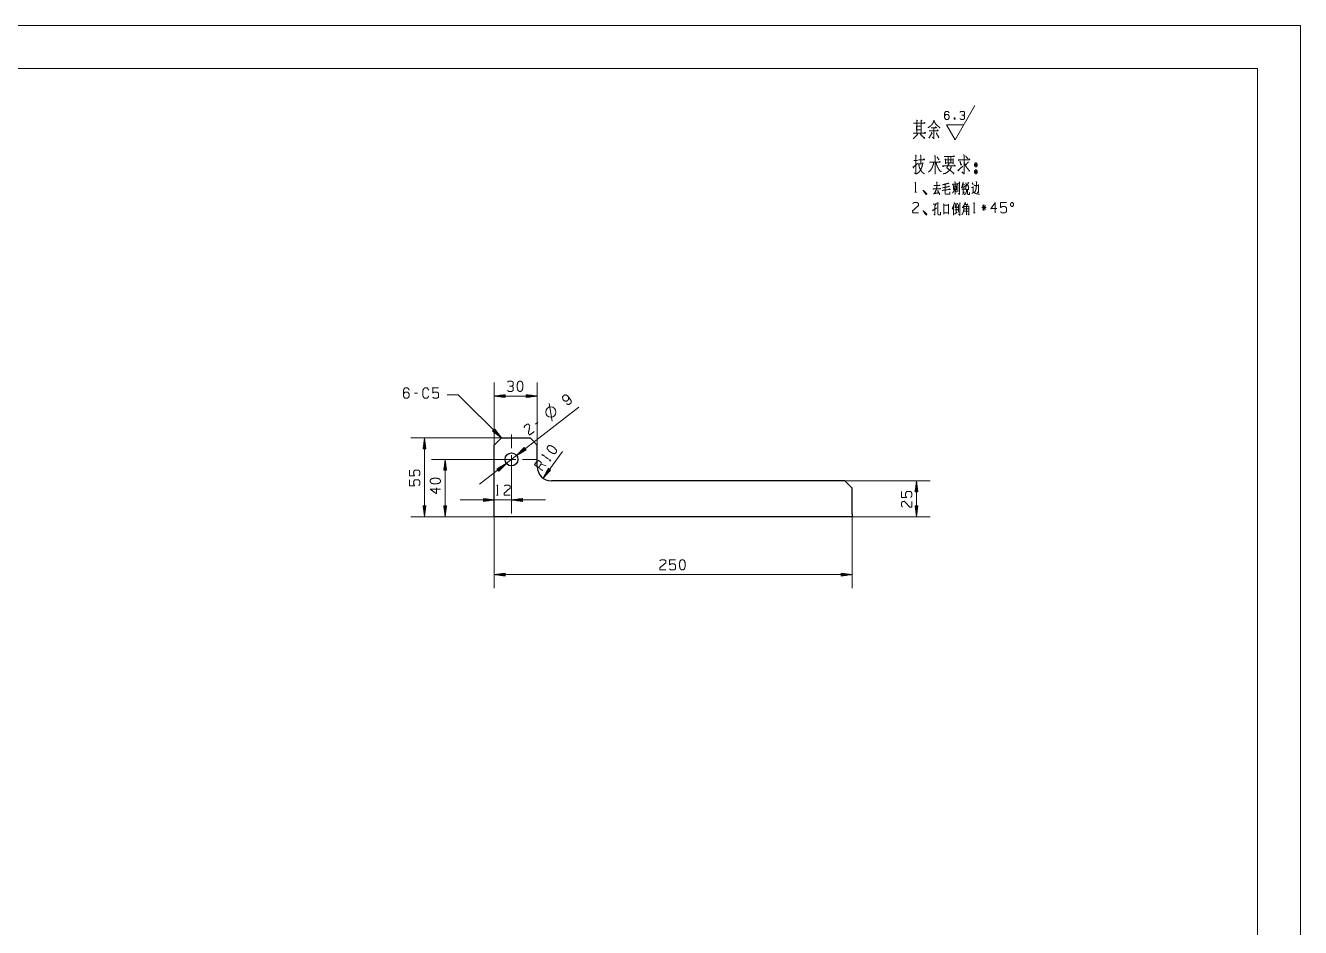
# Model space of a CAD drawing. Header units: millimetres. Extents: x 0 to 594, y 0 to 420.
# Drawn here: x 297 to 594, y 210 to 420 of the extents above; entities that cross this region are included whole.
import ezdxf

# ---------------------------------------------------------------- set-up
doc = ezdxf.new("R2010")
doc.units = ezdxf.units.MM
doc.layers.add('101', color=7, linetype='Continuous', true_color=0xffffff)

msp = doc.modelspace()

# ---------------------------------------------------------------- linework, layer by layer
at = {"layer": '101', "color": 133, "linetype": 'Continuous', "lineweight": 18}
for p, q in [((594, 420), (0, 420)), ((594, 0), (594, 420)), ((584, 410), (25, 410)), ((584, 10), (584, 410))]:
    msp.add_line(p, q, dxfattribs=at)
at = {"layer": '101', "color": 43, "linetype": 'Continuous', "lineweight": 18}
for p, q in [((513.54, 393.41), (518.16, 401.41)), ((513.36, 398.5), (513.49, 398.16)), ((511.52, 396.91), (515.56, 396.91)), ((513.54, 393.41), (511.52, 396.91))]:
    msp.add_line(p, q, dxfattribs=at)
at = {"layer": '101', "color": 72, "linetype": 'Continuous', "lineweight": 18}
for p, q in [((503.92, 388.61), (504.82, 388.61)), ((504.82, 387.82), (505.96, 387.82)), ((514.16, 383.27), (514.3, 383.12)), ((514.21, 383.17), (514.21, 381.3)), ((514.49, 383.62), (514.63, 383.47)), ((517.52, 383.4), (517.74, 383)), ((504.13, 381.17), (504.56, 381.17)), ((513.2, 382.57), (513.87, 382.6)), ((513.55, 381.95), (513.87, 381.17)), ((517.38, 382.32), (517.7, 382.32)), ((513.2, 378.01), (513.2, 375.83)), ((513.77, 377.63), (513.77, 376.36)), ((513.89, 378.06), (514.07, 377.56)), ((514.53, 378.73), (514.77, 378.66)), ((515.64, 377.33), (516.73, 377.33)), ((515.74, 378.31), (516.43, 378.31)), ((516.52, 378.51), (516.18, 378.03)), ((520.77, 377.61), (519.77, 377.61)), ((520.6, 378.08), (519.94, 377.13)), ((519.94, 378.08), (520.61, 377.13)), ((520.26, 376.88), (520.26, 378.31)), ((513.4, 376.11), (514.05, 376.53)), ((515.6, 376.78), (516.72, 376.78)), ((517.79, 376.41), (518.21, 376.41)), ((388.32, 334.43), (387.65, 334.43)), ((419.68, 327.91), (419.02, 332.02)), ((416.31, 327.62), (415.78, 327.21)), ((418.28, 317.45), (417.11, 317.89)), ((419.1, 318.57), (419.36, 318.91)), ((406.72, 310.63), (407.14, 310.63))]:
    msp.add_line(p, q, dxfattribs=at)
at = {"layer": '101', "color": 22, "linetype": 'Continuous', "lineweight": 18}
for p, q in [((406.2, 322.31), (406.2, 336.9)), ((416.2, 322.31), (416.2, 336.9)), ((397.78, 334.04), (395.24, 334.04)), ((397.78, 334.04), (407.86, 323.97)), ((408.74, 334.05), (406.2, 333.72)), ((406.2, 333.72), (408.74, 333.39)), ((416.2, 333.72), (406.2, 333.72)), ((408.74, 333.75), (406.39, 333.75)), ((408.74, 333.7), (406.39, 333.7)), ((408.74, 333.8), (406.78, 333.8)), ((408.74, 333.64), (406.78, 333.64)), ((408.74, 333.85), (407.17, 333.85)), ((408.74, 333.59), (407.17, 333.59)), ((408.74, 333.9), (407.55, 333.9)), ((408.74, 333.54), (407.55, 333.54)), ((408.74, 333.95), (407.94, 333.95)), ((408.74, 333.49), (407.94, 333.49)), ((408.74, 334), (408.32, 334)), ((408.74, 333.44), (408.32, 333.44)), ((408.74, 334.05), (408.71, 334.05)), ((408.74, 334.05), (408.71, 334.05)), ((408.74, 333.39), (408.71, 333.39)), ((408.74, 333.39), (408.71, 333.39)), ((408.74, 333.39), (408.74, 334.05)), ((413.66, 334.05), (413.66, 333.39)), ((413.66, 334.05), (413.69, 334.05)), ((416.2, 333.72), (413.66, 334.05)), ((413.66, 334.05), (413.69, 334.05)), ((413.66, 334), (414.08, 334)), ((413.66, 333.95), (414.47, 333.95)), ((413.66, 333.9), (414.85, 333.9)), ((413.66, 333.85), (415.24, 333.85)), ((413.66, 333.8), (415.62, 333.8)), ((413.66, 333.75), (416.01, 333.75)), ((413.66, 333.39), (416.2, 333.72)), ((413.66, 333.7), (416.01, 333.7)), ((413.66, 333.64), (415.62, 333.64)), ((413.66, 333.59), (415.24, 333.59)), ((413.66, 333.54), (414.85, 333.54)), ((413.66, 333.49), (414.47, 333.49)), ((413.66, 333.44), (414.08, 333.44)), ((413.66, 333.39), (413.69, 333.39)), ((413.66, 333.39), (413.69, 333.39)), ((402.75, 313.19), (425.88, 331.14)), ((407.87, 323.98), (386.76, 323.98)), ((389.93, 323.98), (389.6, 321.44)), ((389.91, 321.44), (389.91, 323.79)), ((390.27, 321.44), (389.93, 323.98)), ((389.93, 305.64), (389.93, 323.98)), ((389.96, 321.44), (389.96, 323.79)), ((406.3, 326), (405.82, 325.52)), ((405.82, 325.52), (407.86, 323.97)), ((405.83, 325.53), (405.85, 325.51)), ((405.83, 325.53), (405.85, 325.51)), ((405.86, 325.56), (406.16, 325.27)), ((405.9, 325.6), (406.47, 325.03)), ((405.93, 325.64), (406.77, 324.79)), ((405.97, 325.67), (407.08, 324.56)), ((406.01, 325.71), (407.39, 324.32)), ((406.04, 325.74), (407.7, 324.08)), ((406.08, 325.78), (407.74, 324.12)), ((406.11, 325.82), (407.5, 324.43)), ((406.15, 325.85), (407.26, 324.74)), ((406.19, 325.89), (407.03, 325.05)), ((406.22, 325.92), (406.79, 325.35)), ((406.26, 325.96), (406.55, 325.66)), ((406.29, 325.99), (406.32, 325.97)), ((406.29, 325.99), (406.32, 325.97)), ((407.86, 323.97), (406.3, 326)), ((389.6, 321.44), (389.6, 321.47)), ((389.6, 321.44), (389.6, 321.47)), ((389.6, 321.44), (390.27, 321.44)), ((389.66, 321.44), (389.66, 321.86)), ((389.71, 321.44), (389.71, 322.24)), ((389.76, 321.44), (389.76, 322.63)), ((389.81, 321.44), (389.81, 323.01)), ((389.86, 321.44), (389.86, 323.4)), ((390.01, 321.44), (390.01, 323.4)), ((390.06, 321.44), (390.06, 323.01)), ((390.11, 321.44), (390.11, 322.63)), ((390.16, 321.44), (390.16, 322.24)), ((390.21, 321.44), (390.21, 321.86)), ((390.27, 321.44), (390.27, 321.47)), ((390.27, 321.44), (390.27, 321.47)), ((413.19, 321.72), (411.39, 319.9)), ((411.39, 319.9), (413.6, 321.19)), ((413.38, 321.48), (411.52, 320.04)), ((413.41, 321.43), (411.55, 320)), ((413.35, 321.52), (411.8, 320.31)), ((413.44, 321.39), (411.89, 320.19)), ((413.32, 321.56), (412.07, 320.59)), ((413.47, 321.35), (412.23, 320.39)), ((413.28, 321.6), (412.34, 320.87)), ((413.5, 321.31), (412.56, 320.59)), ((413.25, 321.64), (412.62, 321.14)), ((413.22, 321.68), (412.89, 321.42)), ((413.53, 321.27), (412.9, 320.78)), ((413.19, 321.72), (413.17, 321.7)), ((413.19, 321.72), (413.17, 321.7)), ((413.6, 321.19), (413.19, 321.72)), ((413.56, 321.23), (413.23, 320.98)), ((413.6, 321.19), (413.57, 321.17)), ((413.6, 321.19), (413.57, 321.17)), ((417.56, 314.63), (422.12, 320.82)), ((410.2, 318.98), (391.58, 318.98)), ((394.75, 318.98), (394.42, 316.44)), ((394.62, 316.44), (394.62, 318.01)), ((394.67, 316.44), (394.67, 318.4)), ((394.73, 316.44), (394.73, 318.79)), ((394.75, 318.98), (394.75, 305.64)), ((395.09, 316.44), (394.75, 318.98)), ((394.78, 316.44), (394.78, 318.79)), ((394.83, 316.44), (394.83, 318.4)), ((394.88, 316.44), (394.88, 318.01)), ((409.02, 318.06), (406.81, 316.77)), ((406.99, 316.52), (408.85, 317.96)), ((407.03, 316.48), (408.88, 317.92)), ((407.22, 316.24), (409.02, 318.06)), ((410.2, 318.98), (410.2, 306.36)), ((394.42, 316.44), (394.42, 316.47)), ((394.42, 316.44), (394.42, 316.47)), ((394.42, 316.44), (395.09, 316.44)), ((394.47, 316.44), (394.47, 316.86)), ((394.52, 316.44), (394.52, 317.24)), ((394.57, 316.44), (394.57, 317.63)), ((394.93, 316.44), (394.93, 317.63)), ((394.98, 316.44), (394.98, 317.24)), ((395.03, 316.44), (395.03, 316.86)), ((395.08, 316.44), (395.08, 316.47)), ((395.08, 316.44), (395.08, 316.47)), ((406.81, 316.76), (406.83, 316.78)), ((406.81, 316.76), (406.83, 316.78)), ((406.81, 316.77), (407.22, 316.24)), ((406.84, 316.72), (407.17, 316.98)), ((406.87, 316.68), (407.5, 317.17)), ((406.9, 316.64), (407.84, 317.37)), ((406.93, 316.6), (408.18, 317.57)), ((406.96, 316.56), (408.51, 317.76)), ((407.06, 316.44), (408.61, 317.64)), ((407.09, 316.4), (408.33, 317.37)), ((407.12, 316.36), (408.06, 317.09)), ((407.15, 316.32), (407.79, 316.81)), ((407.18, 316.28), (407.51, 316.54)), ((407.21, 316.24), (407.24, 316.26)), ((407.21, 316.24), (407.24, 316.26)), ((418.8, 316.87), (417.56, 314.63)), ((417.56, 314.63), (419.33, 316.47)), ((419.04, 316.69), (417.65, 314.8)), ((419.09, 316.66), (417.69, 314.77)), ((419, 316.72), (417.84, 315.14)), ((419.13, 316.63), (417.96, 315.05)), ((418.96, 316.75), (418.03, 315.48)), ((418.92, 316.78), (418.22, 315.82)), ((419.17, 316.6), (418.23, 315.33)), ((418.88, 316.81), (418.4, 316.16)), ((419.21, 316.57), (418.5, 315.61)), ((418.84, 316.84), (418.59, 316.5)), ((419.25, 316.54), (418.77, 315.89)), ((418.8, 316.87), (418.78, 316.84)), ((418.8, 316.87), (418.78, 316.84)), ((419.33, 316.47), (418.8, 316.87)), ((419.29, 316.51), (419.04, 316.17)), ((419.33, 316.48), (419.31, 316.45)), ((419.33, 316.48), (419.31, 316.45)), ((487.87, 313.98), (507.72, 313.98)), ((504.54, 313.98), (504.21, 311.44)), ((504.26, 311.44), (504.26, 311.86)), ((504.31, 311.44), (504.31, 312.24)), ((504.36, 311.44), (504.36, 312.63)), ((504.41, 311.44), (504.41, 313.01)), ((504.46, 311.44), (504.46, 313.4)), ((504.52, 311.44), (504.52, 313.79)), ((504.87, 311.44), (504.54, 313.98)), ((504.54, 305.64), (504.54, 313.98)), ((504.57, 311.44), (504.57, 313.79)), ((504.62, 311.44), (504.62, 313.4)), ((504.67, 311.44), (504.67, 313.01)), ((504.72, 311.44), (504.72, 312.63)), ((504.77, 311.44), (504.77, 312.24)), ((504.82, 311.44), (504.82, 311.86)), ((418.14, 309.54), (398.26, 309.54)), ((403.66, 309.87), (403.69, 309.87)), ((403.66, 309.87), (403.66, 309.2)), ((403.66, 309.87), (403.69, 309.87)), ((406.2, 309.54), (403.66, 309.87)), ((403.66, 309.82), (404.08, 309.82)), ((403.66, 309.77), (404.47, 309.77)), ((403.66, 309.72), (404.85, 309.72)), ((403.66, 309.67), (405.24, 309.67)), ((403.66, 309.61), (405.62, 309.61)), ((403.66, 309.56), (406.01, 309.56)), ((403.66, 309.2), (406.2, 309.54)), ((403.66, 309.51), (406.01, 309.51)), ((403.66, 309.46), (405.62, 309.46)), ((403.66, 309.41), (405.24, 309.41)), ((403.66, 309.36), (404.85, 309.36)), ((403.66, 309.31), (404.47, 309.31)), ((403.66, 309.26), (404.08, 309.26)), ((403.66, 309.21), (403.69, 309.21)), ((403.66, 309.21), (403.69, 309.21)), ((412.74, 309.87), (410.2, 309.54)), ((410.2, 309.54), (412.74, 309.2)), ((412.74, 309.56), (410.39, 309.56)), ((412.74, 309.51), (410.39, 309.51)), ((412.74, 309.61), (410.78, 309.61)), ((412.74, 309.46), (410.78, 309.46)), ((412.74, 309.67), (411.17, 309.67)), ((412.74, 309.41), (411.17, 309.41)), ((412.74, 309.72), (411.55, 309.72)), ((412.74, 309.36), (411.55, 309.36)), ((412.74, 309.77), (411.94, 309.77)), ((412.74, 309.31), (411.94, 309.31)), ((412.74, 309.82), (412.32, 309.82)), ((412.74, 309.26), (412.32, 309.26)), ((412.74, 309.87), (412.71, 309.87)), ((412.74, 309.87), (412.71, 309.87)), ((412.74, 309.21), (412.71, 309.21)), ((412.74, 309.21), (412.71, 309.21)), ((412.74, 309.2), (412.74, 309.87)), ((504.21, 311.44), (504.21, 311.47)), ((504.21, 311.44), (504.21, 311.47)), ((504.21, 311.44), (504.87, 311.44)), ((504.87, 311.44), (504.87, 311.47)), ((504.87, 311.44), (504.87, 311.47)), ((389.6, 308.18), (389.93, 305.64)), ((390.27, 308.18), (389.6, 308.18)), ((389.6, 308.18), (389.6, 308.15)), ((389.6, 308.18), (389.6, 308.15)), ((389.66, 308.18), (389.66, 307.77)), ((389.71, 308.18), (389.71, 307.38)), ((389.76, 308.18), (389.76, 307)), ((389.81, 308.18), (389.81, 306.61)), ((389.86, 308.18), (389.86, 306.22)), ((389.91, 308.18), (389.91, 305.84)), ((389.93, 305.64), (390.27, 308.18)), ((389.96, 308.18), (389.96, 305.84)), ((390.01, 308.18), (390.01, 306.22)), ((390.06, 308.18), (390.06, 306.61)), ((390.11, 308.18), (390.11, 307)), ((390.16, 308.18), (390.16, 307.38)), ((390.21, 308.18), (390.21, 307.77)), ((390.27, 308.18), (390.27, 308.15)), ((390.27, 308.18), (390.27, 308.15)), ((394.42, 308.18), (394.42, 308.15)), ((394.42, 308.18), (394.42, 308.15)), ((395.09, 308.18), (394.42, 308.18)), ((394.42, 308.18), (394.75, 305.64)), ((394.47, 308.18), (394.47, 307.77)), ((394.52, 308.18), (394.52, 307.38)), ((394.57, 308.18), (394.57, 307)), ((394.62, 308.18), (394.62, 306.61)), ((394.67, 308.18), (394.67, 306.22)), ((394.73, 308.18), (394.73, 305.84)), ((394.75, 305.64), (395.09, 308.18)), ((394.78, 308.18), (394.78, 305.84)), ((394.83, 308.18), (394.83, 306.22)), ((394.88, 308.18), (394.88, 306.61)), ((394.93, 308.18), (394.93, 307)), ((394.98, 308.18), (394.98, 307.38)), ((395.03, 308.18), (395.03, 307.77)), ((395.08, 308.18), (395.08, 308.15)), ((395.08, 308.18), (395.08, 308.15)), ((504.21, 308.18), (504.21, 308.15)), ((504.21, 308.18), (504.21, 308.15)), ((504.21, 308.18), (504.54, 305.64)), ((504.87, 308.18), (504.21, 308.18)), ((504.26, 308.18), (504.26, 307.77)), ((504.31, 308.18), (504.31, 307.38)), ((504.36, 308.18), (504.36, 307)), ((504.41, 308.18), (504.41, 306.61)), ((504.46, 308.18), (504.46, 306.22)), ((504.52, 308.18), (504.52, 305.84)), ((504.54, 305.64), (504.87, 308.18)), ((504.57, 308.18), (504.57, 305.84)), ((504.62, 308.18), (504.62, 306.22)), ((504.67, 308.18), (504.67, 306.61)), ((504.72, 308.18), (504.72, 307)), ((504.77, 308.18), (504.77, 307.38)), ((504.82, 308.18), (504.82, 307.77)), ((504.87, 308.18), (504.87, 308.15)), ((504.87, 308.18), (504.87, 308.15)), ((406.2, 305.64), (386.76, 305.64)), ((406.2, 305.64), (391.58, 305.64)), ((406.2, 305.64), (406.2, 288.98)), ((489.53, 305.64), (489.53, 288.98)), ((489.53, 305.64), (507.72, 305.64)), ((408.74, 292.49), (406.2, 292.16)), ((406.2, 292.16), (408.74, 291.82)), ((489.53, 292.16), (406.2, 292.16)), ((408.74, 292.18), (406.39, 292.18)), ((408.74, 292.13), (406.39, 292.13)), ((408.74, 292.23), (406.78, 292.23)), ((408.74, 292.08), (406.78, 292.08)), ((408.74, 292.28), (407.17, 292.28)), ((408.74, 292.03), (407.17, 292.03)), ((408.74, 292.33), (407.55, 292.33)), ((408.74, 291.98), (407.55, 291.98)), ((408.74, 292.39), (407.94, 292.39)), ((408.74, 291.93), (407.94, 291.93)), ((408.74, 292.44), (408.32, 292.44)), ((408.74, 291.88), (408.32, 291.88)), ((408.74, 292.49), (408.71, 292.49)), ((408.74, 292.49), (408.71, 292.49)), ((408.74, 291.83), (408.71, 291.83)), ((408.74, 291.83), (408.71, 291.83)), ((408.74, 291.82), (408.74, 292.49)), ((486.99, 292.49), (486.99, 291.82)), ((489.53, 292.16), (486.99, 292.49)), ((486.99, 292.49), (487.03, 292.49)), ((486.99, 292.49), (487.03, 292.49)), ((486.99, 292.44), (487.41, 292.44)), ((486.99, 292.39), (487.8, 292.39)), ((486.99, 292.33), (488.18, 292.33)), ((486.99, 292.28), (488.57, 292.28)), ((486.99, 292.23), (488.96, 292.23)), ((486.99, 292.18), (489.34, 292.18)), ((486.99, 291.82), (489.53, 292.16)), ((486.99, 292.13), (489.34, 292.13)), ((486.99, 292.08), (488.96, 292.08)), ((486.99, 292.03), (488.57, 292.03)), ((486.99, 291.98), (488.18, 291.98)), ((486.99, 291.93), (487.8, 291.93)), ((486.99, 291.88), (487.41, 291.88)), ((486.99, 291.83), (487.03, 291.83)), ((486.99, 291.83), (487.03, 291.83))]:
    msp.add_line(p, q, dxfattribs=at)
at = {"layer": '101', "color": 163, "linetype": 'Continuous', "lineweight": 25}
for p, q in [((407.87, 323.98), (406.2, 322.31)), ((407.87, 323.98), (414.53, 323.98)), ((416.2, 322.31), (414.53, 323.98)), ((406.2, 306.31), (406.2, 322.31)), ((416.2, 317.31), (416.2, 322.31)), ((487.87, 313.98), (419.53, 313.98)), ((489.53, 312.31), (487.87, 313.98)), ((489.53, 306.31), (489.53, 312.31)), ((489.53, 305.64), (406.2, 305.64))]:
    msp.add_line(p, q, dxfattribs=at)
at = {"layer": '101', "color": 151, "linetype": 'Continuous', "lineweight": 18}
for p, q in [((410.2, 321.57), (410.2, 324.74)), ((407.61, 318.98), (404.44, 318.98)), ((409.2, 318.98), (411.2, 318.98)), ((410.2, 317.97), (410.2, 319.98)), ((412.79, 318.98), (415.97, 318.98)), ((410.2, 316.39), (410.2, 313.21))]:
    msp.add_line(p, q, dxfattribs=at)
at = {"layer": '101', "color": 72, "linetype": 'Continuous', "lineweight": 18}
msp.add_circle((419.37, 330), 1.2, dxfattribs=at)
at = {"layer": '101', "color": 163, "linetype": 'Continuous', "lineweight": 25}
msp.add_circle((410.2, 318.98), 1.5, dxfattribs=at)
msp.add_arc((419.53, 317.31), 3.33, 180, 270, dxfattribs=at)
at = {"layer": '101', "color": 22, "linetype": 'Continuous', "lineweight": 18}
msp.add_arc((419.53, 317.31), 3.33, 270, 277.2548, dxfattribs=at)
at = {"layer": '101', "color": 72, "linetype": 'Continuous', "lineweight": 18}
for points, knots in [([(504.58, 397.97), (504.77, 397.82), (504.61, 397.67), (504.61, 397.97), (504.61, 394.97), (504.61, 397.26), (503.84, 397.26), (506.57, 397.26), (505.64, 397.26), (505.64, 397.93), (505.64, 394.97), (505.64, 396.55), (504.58, 396.55), (504.58, 395.68), (505.64, 395.68), (505.64, 394.97), (503.79, 394.97), (506.65, 394.97), (506.52, 395.16), (506.38, 394.97)], [0, 0, 0.009717, 0.01862, 0.030836, 0.152988, 0.246129, 0.277435, 0.388625, 0.426409, 0.453894, 0.574519, 0.638649, 0.681831, 0.71695, 0.760132, 0.789143, 0.86471, 0.981299, 0.99065, 1, 1]), ([(505.67, 397.75), (505.8, 397.86), (505.64, 397.97)], [0, 0, 0.471612, 1, 1]), ([(506.33, 397.26), (506.46, 397.45), (506.54, 397.26)], [0, 0, 0.529975, 1, 1]), ([(508.55, 397.97), (508.71, 397.82), (508.63, 397.86), (508.47, 397.41), (508.21, 397.03), (507.89, 396.7), (507.6, 396.43), (507.23, 396.21)], [0, 0, 0.086304, 0.121015, 0.309417, 0.490702, 0.673781, 0.828676, 1, 1]), ([(508, 395.12), (508.23, 394.86), (508.18, 394.97), (507.44, 393.81)], [0, 0, 0.190877, 0.257798, 1, 1]), ([(507.52, 395.46), (509.61, 395.46), (509.48, 395.68), (509.35, 395.38)], [0, 0, 0.780465, 0.877785, 1, 1]), ([(508, 396.21), (509.19, 396.21), (509, 396.4), (508.87, 396.21)], [0, 0, 0.707426, 0.863845, 1, 1]), ([(508.61, 396.21), (508.61, 393.62), (508.23, 394.03)], [0, 0, 0.823414, 1, 1]), ([(508.61, 397.75), (508.82, 397.45), (509, 397.07), (509.37, 396.73), (509.82, 396.36), (509.96, 396.25), (509.98, 396.25), (509.88, 396.1)], [0, 0, 0.162719, 0.348034, 0.570224, 0.829901, 0.906909, 0.918646, 1, 1]), ([(509.11, 395.05), (509.72, 393.96), (509.75, 394.11), (509.69, 393.88)], [0, 0, 0.764789, 0.858217, 1, 1]), ([(504.71, 394.75), (504.82, 394.56), (504.79, 394.63), (503.79, 393.62)], [0, 0, 0.125009, 0.171163, 1, 1]), ([(505.4, 394.75), (506.38, 393.77), (506.38, 393.96), (506.33, 393.62)], [0, 0, 0.723277, 0.821339, 1, 1]), ([(504.32, 389.85), (504.53, 389.62), (504.42, 389.77), (504.42, 385.42), (504.05, 385.72)], [0, 0, 0.05812, 0.092651, 0.910294, 1, 1]), ([(505.43, 389.85), (505.67, 389.62), (505.54, 389.7), (505.54, 387.86)], [0, 0, 0.141499, 0.207203, 1, 1]), ([(508.74, 389.7), (508.98, 389.58), (508.87, 389.62), (508.87, 385.38), (508.87, 388.2), (507.6, 388.2), (510.09, 388.2), (509.96, 388.38), (509.91, 388.2)], [0, 0, 0.022711, 0.032395, 0.397208, 0.639338, 0.748899, 0.963453, 0.983222, 1, 1]), ([(509.35, 389.4), (509.72, 388.76), (509.8, 388.91), (509.61, 388.98)], [0, 0, 0.666004, 0.819284, 1, 1]), ([(510.99, 389.47), (513.4, 389.47), (513.27, 389.66), (513.11, 389.47)], [0, 0, 0.835348, 0.914856, 1, 1]), ([(511.12, 388.98), (511.33, 388.8), (511.33, 387.82), (511.33, 388.01), (513.11, 388.01), (513.11, 387.75), (513.11, 389.06), (513.11, 388.76), (511.25, 388.76), (511.91, 388.76), (511.91, 389.43), (511.91, 388.01), (512.58, 388.01), (512.58, 389.4)], [0, 0, 0.024058, 0.106924, 0.122859, 0.273833, 0.296145, 0.407697, 0.433192, 0.590927, 0.647261, 0.704628, 0.82574, 0.882075, 1, 1]), ([(515.49, 389.92), (515.7, 389.66), (515.62, 389.81), (515.62, 385.46), (515.12, 385.91)], [0, 0, 0.060996, 0.091681, 0.877914, 1, 1]), ([(516.02, 389.62), (516.5, 388.98), (516.52, 389.1), (516.31, 389.13)], [0, 0, 0.706402, 0.808954, 1, 1]), ([(503.76, 387.15), (503.84, 386.81), (503.79, 387), (504.82, 387.9)], [0, 0, 0.181315, 0.283216, 1, 1]), ([(506.04, 388.08), (505.93, 387.56), (505.83, 387.15), (505.7, 386.81), (505.54, 386.43), (505.27, 386.06), (505.01, 385.76), (504.58, 385.46)], [0, 0, 0.172181, 0.309102, 0.425674, 0.556623, 0.70426, 0.83297, 1, 1]), ([(505.03, 388.72), (506.44, 388.72), (506.3, 388.98), (506.17, 388.76)], [0, 0, 0.716792, 0.866788, 1, 1]), ([(505.09, 387.67), (505.14, 387.41), (505.19, 387.11), (505.3, 386.77), (505.46, 386.43), (505.96, 385.72), (506.38, 385.53)], [0, 0, 0.101598, 0.217187, 0.351417, 0.492981, 0.82403, 1, 1]), ([(508.55, 388.01), (508.42, 387.48), (508.18, 386.88), (507.92, 386.43), (507.33, 385.87)], [0, 0, 0.214883, 0.471147, 0.678421, 1, 1]), ([(509.11, 388.05), (509.22, 387.63), (509.43, 387.11), (509.69, 386.62), (509.98, 386.17), (510.3, 385.95)], [0, 0, 0.172226, 0.401184, 0.625586, 0.84242, 1, 1]), ([(510.91, 387.3), (510.77, 387.15), (510.64, 387.3), (513.61, 387.3), (513.45, 387.48), (513.32, 387.22)], [0, 0, 0.051194, 0.102395, 0.861882, 0.924779, 1, 1]), ([(512.66, 387.18), (512.58, 386.88), (512.34, 386.4), (511.84, 385.91), (511.36, 385.61), (510.77, 385.46)], [0, 0, 0.114106, 0.313646, 0.571361, 0.778588, 1, 1]), ([(511.97, 387.9), (512.15, 387.75), (512.07, 387.82), (511.62, 386.85), (513.21, 385.61), (513.27, 385.72), (513.16, 385.42)], [0, 0, 0.061502, 0.089684, 0.366518, 0.885931, 0.917992, 1, 1]), ([(514.45, 386.47), (514.32, 386.13), (514.19, 386.25), (515.33, 387.22)], [0, 0, 0.17803, 0.263407, 1, 1]), ([(514.51, 388.72), (514.38, 388.57), (514.3, 388.76), (516.95, 388.76), (516.87, 388.95), (516.76, 388.76)], [0, 0, 0.057629, 0.116259, 0.879383, 0.938002, 1, 1]), ([(514.67, 388.38), (514.93, 387.52), (515.06, 387.63), (514.88, 387.82)], [0, 0, 0.673381, 0.803113, 1, 1]), ([(516.66, 388.23), (515.94, 387.48), (515.67, 388.05), (515.94, 387.41), (516.18, 387.03), (516.44, 386.7), (516.89, 386.17), (516.95, 386.17), (516.76, 386.1)], [0, 0, 0.248759, 0.397963, 0.56362, 0.670262, 0.773238, 0.939259, 0.951975, 1, 1]), ([(518.51, 388.01), (518.27, 388.01), (518.05, 387.71), (518.05, 387.37), (518.27, 387.07), (518.51, 387.07), (518.72, 387.37), (518.72, 387.71), (518.51, 388.01)], [0, 0, 0.091013, 0.231145, 0.359859, 0.499991, 0.591004, 0.731145, 0.859859, 1, 1]), ([(518.72, 386.1), (518.51, 386.43), (518.27, 386.43), (518.05, 386.1), (518.05, 385.8), (518.27, 385.46), (518.51, 385.46), (518.72, 385.8), (518.72, 386.1)], [0, 0, 0.149193, 0.238508, 0.387693, 0.499987, 0.649185, 0.7385, 0.887707, 1, 1]), ([(518.27, 387.37), (518.51, 387.37), (518.27, 387.71), (518.27, 387.37)], [0, 0, 0.241178, 0.658916, 1, 1]), ([(518.51, 387.37), (518.51, 387.71), (518.27, 387.71)], [0, 0, 0.585791, 1, 1]), ([(518.51, 386.1), (518.27, 386.1), (518.51, 385.8), (518.51, 386.1)], [0, 0, 0.258816, 0.674596, 1, 1]), ([(504.2, 383.35), (504.34, 383.55), (504.34, 381.17)], [0, 0, 0.093497, 1, 1]), ([(509.21, 383.57), (509.34, 383.4), (509.25, 383.47), (509.25, 382), (508.38, 382), (510.13, 382), (510.04, 382.1), (509.94, 381.97)], [0, 0, 0.045421, 0.069986, 0.382582, 0.566132, 0.936973, 0.965258, 1, 1]), ([(512, 383.4), (512.09, 383.22), (512.04, 383.27), (510.61, 382.92), (511.26, 383.07), (511.26, 380.87), (511.3, 380.72), (511.38, 380.7), (512.34, 380.7), (512.34, 381.27)], [0, 0, 0.030682, 0.042089, 0.272769, 0.377784, 0.72212, 0.746239, 0.760616, 0.910001, 1, 1]), ([(513.08, 383.05), (513.02, 382.92), (512.94, 383.07), (514.01, 383.07), (513.94, 383.22), (513.89, 383.07)], [0, 0, 0.079258, 0.180892, 0.810326, 0.907125, 1, 1]), ([(513.45, 383.65), (513.52, 383.52), (513.52, 380.67)], [0, 0, 0.047975, 1, 1]), ([(514.56, 383.52), (514.56, 380.67), (514.24, 380.92)], [0, 0, 0.875671, 1, 1]), ([(515.35, 383.47), (515.5, 383.3), (515.42, 383.37), (515.05, 382.17), (515.3, 382.92), (515.83, 382.92)], [0, 0, 0.077484, 0.11299, 0.545489, 0.817427, 1, 1]), ([(516.01, 383.4), (516.24, 382.82), (516.29, 382.9), (516.15, 383.07)], [0, 0, 0.661511, 0.759645, 1, 1]), ([(516.59, 383.5), (516.68, 383.35), (516.64, 383.42), (516.43, 382.9)], [0, 0, 0.211476, 0.312185, 1, 1]), ([(518.43, 383.65), (518.57, 383.5), (518.53, 383.15), (518.5, 382.67), (518.43, 382), (518.28, 381.5), (518.13, 381.22)], [0, 0, 0.080836, 0.218774, 0.405549, 0.671669, 0.875424, 1, 1]), ([(518.27, 386.1), (518.27, 385.8), (518.51, 385.8)], [0, 0, 0.556988, 1, 1]), ([(506.21, 381.45), (506.81, 380.82), (506.67, 380.82), (506.07, 381.67), (506.81, 380.6), (506.97, 380.82), (506.07, 381.67)], [0, 0, 0.178022, 0.207052, 0.420789, 0.689027, 0.745609, 1, 1]), ([(508.51, 381.97), (508.44, 381.9), (508.38, 382)], [0, 0, 0.476558, 1, 1]), ([(509.21, 381.85), (508.67, 380.82), (508.51, 380.82), (509.76, 381.07), (509.48, 381.6), (509.92, 380.77), (509.94, 380.92), (509.9, 380.6)], [0, 0, 0.252051, 0.28655, 0.564051, 0.693371, 0.896335, 0.929096, 1, 1]), ([(508.74, 382.77), (508.65, 382.67), (508.6, 382.77), (509.97, 382.77), (509.89, 382.9), (509.82, 382.77)], [0, 0, 0.069441, 0.128327, 0.845618, 0.925277, 1, 1]), ([(510.52, 381.6), (512.36, 381.85), (512.29, 381.97), (512.18, 381.85)], [0, 0, 0.857786, 0.924202, 1, 1]), ([(510.62, 382.22), (512.2, 382.52), (512.09, 382.6), (511.97, 382.47)], [0, 0, 0.839685, 0.907803, 1, 1]), ([(513.48, 382.35), (513.41, 381.97), (513.38, 381.75), (513.31, 381.55), (513.13, 381.25), (513.04, 381.12), (512.9, 380.95)], [0, 0, 0.246553, 0.393691, 0.530747, 0.755726, 0.85463, 1, 1]), ([(513.08, 382.8), (513.18, 382.65), (513.18, 381.82)], [0, 0, 0.182103, 1, 1]), ([(513.87, 382.72), (513.87, 381.75), (513.71, 381.9)], [0, 0, 0.816829, 1, 1]), ([(515.09, 381.9), (515.83, 381.9), (515.73, 382), (515.64, 381.87)], [0, 0, 0.71297, 0.852957, 1, 1]), ([(515.18, 382.42), (515.81, 382.42), (515.73, 382.55), (515.65, 382.42)], [0, 0, 0.681972, 0.846046, 1, 1]), ([(515.41, 382.4), (515.41, 380.87), (515.32, 380.65), (515.67, 381.27)], [0, 0, 0.61374, 0.71102, 1, 1]), ([(516.22, 381.77), (516.22, 381.5), (516.15, 381.22), (516.04, 380.95), (515.92, 380.77), (515.69, 380.65)], [0, 0, 0.206833, 0.420391, 0.642079, 0.803275, 1, 1]), ([(515.97, 382.82), (516.06, 382.67), (516.06, 381.72), (516.06, 381.85), (516.64, 381.85), (516.64, 381.72), (516.64, 382.77), (516.64, 382.65), (516.04, 382.65)], [0, 0, 0.046642, 0.301105, 0.334581, 0.49082, 0.524296, 0.805546, 0.839021, 1, 1]), ([(516.41, 381.77), (516.41, 380.82), (516.49, 380.72), (516.63, 380.67), (516.89, 380.67), (516.89, 381.15)], [0, 0, 0.484053, 0.546455, 0.622873, 0.757963, 1, 1]), ([(517.77, 382.55), (517.77, 381.3), (517.75, 381.15), (517.61, 381.02), (517.42, 380.87)], [0, 0, 0.681057, 0.763363, 0.866195, 1, 1]), ([(517.83, 381.27), (517.95, 381.07), (518.13, 381), (518.32, 380.9), (518.5, 380.82), (518.69, 380.8), (518.94, 380.77), (519.19, 380.77)], [0, 0, 0.153719, 0.279202, 0.422104, 0.547587, 0.675712, 0.838281, 1, 1]), ([(517.97, 382.9), (518.07, 382.72), (518.99, 382.72)], [0, 0, 0.182091, 1, 1]), ([(519.01, 383), (518.96, 381.12), (518.69, 381.17)], [0, 0, 0.874254, 1, 1]), ([(503.67, 378.56), (503.99, 378.78), (504.68, 378.78), (505.01, 378.56), (505.01, 378.08), (503.65, 376.88), (503.67, 376.41), (505.01, 376.41)], [0, 0, 0.069696, 0.19298, 0.265276, 0.35023, 0.674741, 0.759754, 1, 1]), ([(508.28, 377.06), (508.42, 376.86), (508.35, 376.96), (509.21, 377.53)], [0, 0, 0.174091, 0.261136, 1, 1]), ([(508.52, 378.46), (508.49, 378.36), (508.4, 378.41), (509.14, 378.41)], [0, 0, 0.11166, 0.218538, 1, 1]), ([(509.18, 378.63), (508.84, 377.93), (508.84, 375.88), (508.6, 376.01)], [0, 0, 0.250156, 0.910684, 1, 1]), ([(509.46, 378.81), (509.64, 378.61), (509.55, 378.66), (509.55, 376.13), (509.57, 376.01), (509.73, 375.93), (510.13, 375.93), (510.13, 376.51)], [0, 0, 0.06389, 0.088191, 0.692681, 0.722907, 0.765011, 0.86234, 1, 1]), ([(510.85, 378.51), (510.93, 378.18), (510.93, 376.06), (510.93, 376.38), (512.02, 376.38), (512.02, 376.06), (512.02, 378.41), (512.02, 378.16), (510.94, 378.16)], [0, 0, 0.042203, 0.311816, 0.35305, 0.492087, 0.53332, 0.831484, 0.863203, 1, 1]), ([(512.87, 377.23), (513.41, 378.66), (513.33, 378.81), (513.31, 378.83)], [0, 0, 0.881769, 0.982319, 1, 1]), ([(513.45, 377.06), (514.12, 377.06), (514.01, 377.21), (513.94, 377.06)], [0, 0, 0.657734, 0.837619, 1, 1]), ([(513.78, 378.41), (513.52, 377.58), (513.98, 377.78)], [0, 0, 0.633567, 1, 1]), ([(513.54, 378.46), (514.14, 378.46), (514.07, 378.58), (513.98, 378.46)], [0, 0, 0.669446, 0.829439, 1, 1]), ([(514.21, 378.36), (514.32, 378.26), (514.32, 376.58)], [0, 0, 0.080054, 1, 1]), ([(514.65, 378.66), (514.65, 375.81), (514.32, 376.11)], [0, 0, 0.863548, 1, 1]), ([(515.46, 378.01), (515.58, 377.83), (515.58, 377.33), (515.57, 377.11), (515.55, 376.96), (515.5, 376.73), (515.42, 376.51), (515.34, 376.28), (515.25, 376.13), (515.11, 375.91)], [0, 0, 0.095695, 0.318936, 0.419717, 0.48715, 0.590371, 0.695672, 0.803609, 0.881342, 1, 1]), ([(515.88, 378.86), (515.94, 378.66), (515.23, 377.53)], [0, 0, 0.134745, 1, 1]), ([(515.6, 377.83), (516.77, 377.83), (516.77, 378.03), (516.77, 375.83), (516.49, 376.11)], [0, 0, 0.294503, 0.344998, 0.900418, 1, 1]), ([(516.13, 377.81), (516.22, 377.83), (516.22, 375.91)], [0, 0, 0.045545, 1, 1]), ([(517.86, 378.58), (518, 378.78), (518, 376.41)], [0, 0, 0.093489, 1, 1]), ([(523.23, 377.36), (521.88, 377.36), (522.89, 378.78), (522.89, 376.41)], [0, 0, 0.245867, 0.565296, 1, 1]), ([(524.14, 376.63), (524.48, 376.41), (525.17, 376.41), (525.5, 376.63), (525.5, 377.58), (525.17, 377.83), (524.48, 377.83), (524.14, 377.61), (524.14, 378.78), (525.5, 378.78)], [0, 0, 0.062226, 0.168342, 0.230568, 0.376817, 0.441265, 0.547382, 0.609607, 0.790491, 1, 1]), ([(526.7, 377.83), (526.93, 377.83), (527.14, 378.16), (527.14, 378.48), (526.93, 378.81), (526.7, 378.81), (526.47, 378.48), (526.47, 378.16), (526.7, 377.83)], [0, 0, 0.08568, 0.230405, 0.351588, 0.4963, 0.58198, 0.730393, 0.851575, 1, 1]), ([(506.21, 376.68), (506.81, 376.06), (506.67, 376.06), (506.07, 376.91), (506.81, 375.83), (506.97, 376.06), (506.07, 376.91)], [0, 0, 0.178022, 0.207052, 0.420789, 0.689027, 0.745609, 1, 1]), ([(385.04, 334.18), (385.36, 334.66), (386.05, 334.66), (386.38, 334.18), (386.38, 333.71), (386.05, 333.23), (385.36, 333.23), (385.04, 333.71), (385.04, 335.13), (385.36, 335.61), (386.05, 335.61), (386.38, 335.13)], [0, 0, 0.076963, 0.169761, 0.248072, 0.312019, 0.390329, 0.483127, 0.560091, 0.751928, 0.828891, 0.921689, 1, 1]), ([(390.92, 333.71), (390.58, 333.23), (389.93, 333.23), (389.59, 333.71), (389.59, 335.13), (389.93, 335.61), (390.6, 335.61), (390.93, 335.13)], [0, 0, 0.11457, 0.243369, 0.357935, 0.638585, 0.753151, 0.885434, 1, 1]), ([(391.85, 333.46), (392.19, 333.23), (392.87, 333.23), (393.21, 333.46), (393.21, 334.41), (392.87, 334.66), (392.19, 334.66), (391.85, 334.43), (391.85, 335.61), (393.21, 335.61)], [0, 0, 0.062226, 0.168341, 0.230572, 0.376816, 0.441268, 0.547382, 0.609608, 0.790488, 1, 1]), ([(410.27, 336.01), (410.6, 336.24), (410.6, 336.96), (410.27, 337.19), (409.58, 337.19), (409.24, 336.96)], [0, 0, 0.153873, 0.429854, 0.583727, 0.846127, 1, 1]), ([(409.26, 335.04), (409.58, 334.81), (410.27, 334.81), (410.6, 335.04), (410.6, 335.76), (410.27, 336.01), (409.76, 336.01)], [0, 0, 0.124124, 0.343691, 0.472446, 0.703377, 0.836727, 1, 1]), ([(412.37, 334.81), (412.7, 335.06), (412.88, 335.76), (412.88, 336.24), (412.7, 336.96), (412.37, 337.19), (412.03, 337.19), (411.7, 336.96), (411.52, 336.24), (411.54, 335.76), (411.7, 335.06), (412.03, 334.81), (412.37, 334.81)], [0, 0, 0.067524, 0.183973, 0.260584, 0.380946, 0.446143, 0.500306, 0.565503, 0.685865, 0.762529, 0.878313, 0.945836, 1, 1]), ([(423.02, 331.92), (423.56, 331.74), (424.11, 332.16), (424.08, 332.74), (423.21, 333.87), (422.65, 334.03), (422.11, 333.61), (422.15, 333.04), (422.42, 332.66), (422.98, 332.49), (423.52, 332.91), (423.5, 333.49)], [0, 0, 0.076855, 0.169523, 0.247724, 0.439294, 0.517498, 0.610167, 0.687022, 0.750924, 0.829128, 0.921796, 1, 1]), ([(413.13, 326.36), (413.24, 326.73), (413.79, 327.16), (414.19, 327.18), (414.48, 326.81), (414.14, 325.03), (414.45, 324.66), (415.51, 325.48)], [0, 0, 0.069694, 0.192979, 0.265274, 0.350228, 0.674745, 0.759756, 1, 1]), ([(420.67, 320.7), (420.67, 321.12), (420.21, 321.68), (419.83, 321.96), (419.14, 322.25), (418.76, 322.11), (418.56, 321.84), (418.54, 321.44), (419.02, 320.86), (419.42, 320.6), (420.07, 320.31), (420.47, 320.43), (420.67, 320.7)], [0, 0, 0.067527, 0.183971, 0.260579, 0.380942, 0.446138, 0.500304, 0.565503, 0.685861, 0.76253, 0.878311, 0.945835, 1, 1]), ([(417.48, 316.37), (415.57, 317.77), (416.17, 318.59), (416.55, 318.72), (417.13, 318.29), (417.11, 317.89), (416.52, 317.08)], [0, 0, 0.40095, 0.571034, 0.639274, 0.761672, 0.829915, 1, 1]), ([(417.39, 319.92), (417.32, 320.15), (419.23, 318.74)], [0, 0, 0.093493, 1, 1]), ([(388.62, 315.13), (388.84, 315.46), (388.84, 316.15), (388.62, 316.49), (387.67, 316.49), (387.42, 316.15), (387.42, 315.46), (387.64, 315.13), (386.47, 315.13), (386.47, 316.49)], [0, 0, 0.062229, 0.168344, 0.230575, 0.376817, 0.441267, 0.547383, 0.609608, 0.790489, 1, 1]), ([(388.62, 312.85), (388.84, 313.19), (388.84, 313.88), (388.62, 314.21), (387.67, 314.21), (387.42, 313.88), (387.42, 313.19), (387.64, 312.85), (386.47, 312.85), (386.47, 314.21)], [0, 0, 0.062231, 0.168345, 0.230576, 0.376816, 0.441266, 0.547381, 0.609608, 0.790488, 1, 1]), ([(392.71, 312.35), (392.71, 311.01), (391.28, 312.02), (393.66, 312.02)], [0, 0, 0.245872, 0.565295, 1, 1]), ([(393.66, 314.12), (393.41, 314.45), (392.71, 314.63), (392.23, 314.63), (391.51, 314.45), (391.28, 314.12), (391.28, 313.78), (391.51, 313.44), (392.23, 313.27), (392.71, 313.29), (393.41, 313.44), (393.66, 313.78), (393.66, 314.12)], [0, 0, 0.06753, 0.183974, 0.260587, 0.380946, 0.446144, 0.500307, 0.565504, 0.685862, 0.762529, 0.878307, 0.945837, 1, 1]), ([(406.79, 312.81), (406.93, 313.01), (406.93, 310.63)], [0, 0, 0.093492, 1, 1]), ([(408.54, 312.78), (408.86, 313.01), (409.54, 313.01), (409.88, 312.78), (409.88, 312.31), (408.52, 311.11), (408.54, 310.63), (409.88, 310.63)], [0, 0, 0.069694, 0.192979, 0.265274, 0.350225, 0.674742, 0.759752, 1, 1]), ([(503.22, 310.13), (503.45, 310.46), (503.45, 311.15), (503.22, 311.49), (502.27, 311.49), (502.02, 311.15), (502.02, 310.46), (502.25, 310.13), (501.07, 310.13), (501.07, 311.49)], [0, 0, 0.062225, 0.168343, 0.230568, 0.376815, 0.441263, 0.547381, 0.609609, 0.79049, 1, 1]), ([(501.3, 307.87), (501.07, 308.19), (501.07, 308.88), (501.3, 309.21), (501.77, 309.21), (502.97, 307.85), (503.45, 307.87), (503.45, 309.21)], [0, 0, 0.069689, 0.192975, 0.265271, 0.350227, 0.674744, 0.759751, 1, 1]), ([(444.79, 295.4), (445.11, 295.62), (445.8, 295.62), (446.13, 295.4), (446.13, 294.92), (444.77, 293.72), (444.79, 293.25), (446.13, 293.25)], [0, 0, 0.069693, 0.192976, 0.265276, 0.350226, 0.674739, 0.759748, 1, 1]), ([(447.05, 293.47), (447.38, 293.25), (448.07, 293.25), (448.41, 293.47), (448.41, 294.42), (448.07, 294.67), (447.38, 294.67), (447.05, 294.45), (447.05, 295.62), (448.41, 295.62)], [0, 0, 0.062227, 0.168344, 0.230571, 0.376817, 0.441265, 0.547381, 0.609608, 0.790491, 1, 1]), ([(450.17, 293.25), (450.51, 293.5), (450.69, 294.2), (450.69, 294.67), (450.51, 295.4), (450.17, 295.62), (449.84, 295.62), (449.5, 295.4), (449.32, 294.67), (449.34, 294.2), (449.5, 293.5), (449.84, 293.25), (450.17, 293.25)], [0, 0, 0.067524, 0.183973, 0.260584, 0.380946, 0.446143, 0.500306, 0.565503, 0.685865, 0.762529, 0.878313, 0.945836, 1, 1])]:
    msp.add_open_spline(points, degree=1, knots=knots, dxfattribs=at)
at = {"layer": '101', "color": 43, "linetype": 'Continuous', "lineweight": 18}
for points, knots in [([(511.11, 398.89), (511.36, 399.27), (511.9, 399.27), (512.17, 398.89), (512.17, 398.52), (511.9, 398.14), (511.36, 398.14), (511.11, 398.52), (511.11, 399.64), (511.36, 400.01), (511.9, 400.01), (512.17, 399.64)], [0, 0, 0.076965, 0.169762, 0.248073, 0.312018, 0.39033, 0.483127, 0.560092, 0.751927, 0.828892, 0.921689, 1, 1]), ([(513.36, 398.16), (513.49, 398.16), (513.56, 398.34), (513.49, 398.5), (513.36, 398.5), (513.29, 398.34), (513.36, 398.16), (513.49, 398.5)], [0, 0, 0.093979, 0.236796, 0.365956, 0.459935, 0.589094, 0.731911, 1, 1]), ([(515.49, 399.09), (515.75, 399.27), (515.75, 399.84), (515.49, 400.01), (514.94, 400.01), (514.68, 399.84)], [0, 0, 0.153866, 0.429852, 0.583718, 0.846134, 1, 1]), ([(514.69, 398.32), (514.94, 398.14), (515.49, 398.14), (515.75, 398.32), (515.75, 398.89), (515.49, 399.09), (515.08, 399.09)], [0, 0, 0.124107, 0.343688, 0.472437, 0.703373, 0.836728, 1, 1])]:
    msp.add_open_spline(points, degree=1, knots=knots, dxfattribs=at)
at = {"layer": '101', "color": 163, "linetype": 'Continuous', "lineweight": 25}
for points in [[(406.2, 305.64), (406.2, 306.31)], [(489.53, 306.31), (489.53, 305.64)]]:
    msp.add_open_spline(points, degree=1, dxfattribs=at)

doc.saveas('drawing.dxf')
